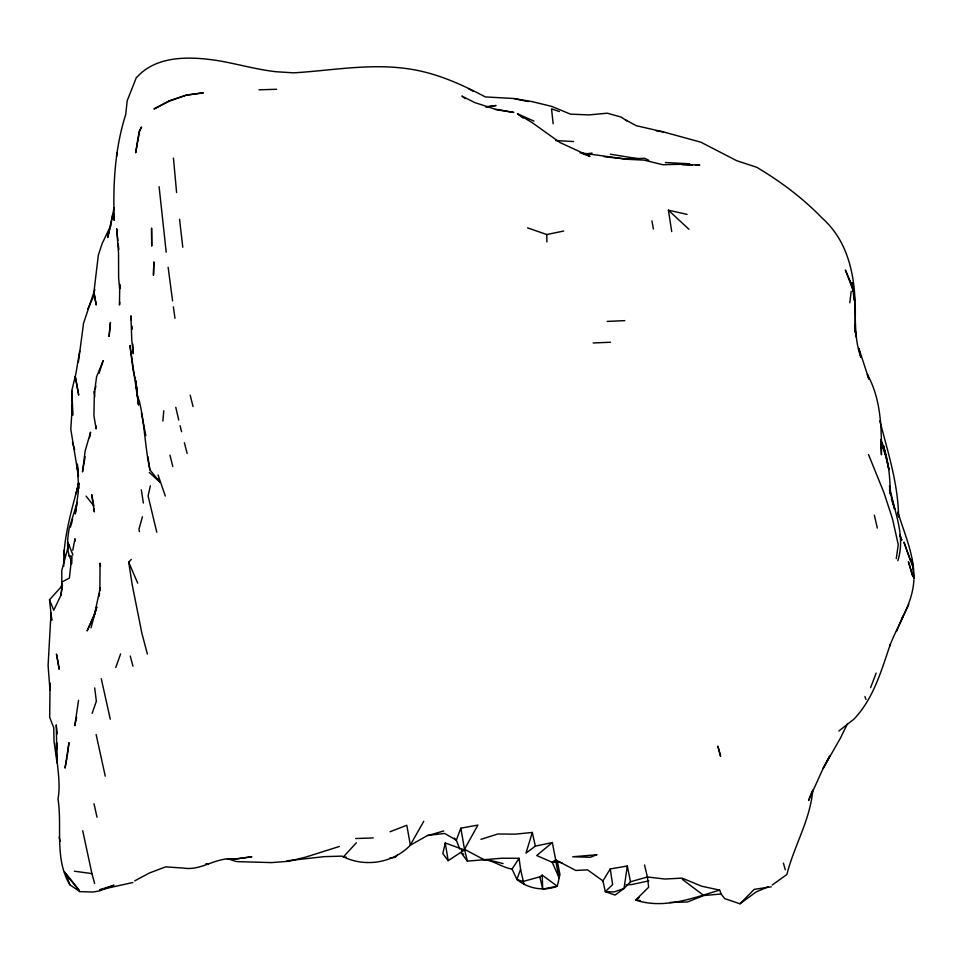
<?xml version="1.0" encoding="UTF-8"?>
<svg xmlns="http://www.w3.org/2000/svg" width="962" height="962" viewBox="0 0 962 962"><rect width="100%" height="100%" fill="white"/><g stroke="black" fill="none" stroke-linecap="round" stroke-linejoin="round"><path stroke-width="1.44" d="M114.274 213.432L114.25 220.43C112.891 184.872 114.803 148.713 125.697 114.61L127.176 100.782L136.4 77.417M94.396 393.205L96.573 376.827L103.187 360.582L99.05 373.388M854.003 299.928L852.669 284.788L854.388 298.088L854.04 295.731M71.477 560.906C66.113 551.479 67.376 538.864 69.168 528.523L77.164 502.404L75.276 513.9L78.295 491.907L78.487 483.201M74.916 541.45L74.964 538.72L72.787 550.264M63.769 566.281C63.023 538.023 71.597 510.666 78.559 483.597M854.785 331.998C856.877 291.835 854.34 246.729 822.137 218.073C802.825 198.1 780.579 181.469 756.781 167.316L736.603 160.666L700.877 142.196L663.491 131.926L636.279 125.709L625.997 120.142M79.714 350.974L75.806 374.158L71.789 390.668L72.415 404.148L70.791 429.184L78.379 475.986M99.856 889.694L113.937 885.196L99.447 890.92L92.857 892.039L79.87 891.63L69.817 884.763C54.233 858.465 62.386 827.524 58.009 798.881C61.448 780.23 55.375 761.483 56.566 742.64L57.047 763.094L54.016 741.257L53.752 727.717L49.663 717.231L50.084 683.08L49.976 689.994L48.1 665.56L50.998 613.131L51.72 620.31L49.507 599.783L62.518 585.365M96.308 426.142L96.128 428.848L93.915 415.632L94.408 390.788L94.769 396.765M57.275 743.891L56.794 749.554L56.253 724.879L57.263 733.765M162.879 421.079L163.768 410.822M78.547 700.288L74.759 725.697L76.623 717.387M116.486 156.926L116.943 152.814M913.888 580.05C912.649 604.04 897.907 624.122 889.718 646.043L890.319 644.384C881.3 670.586 873.604 698.58 853.931 719.155L838.9 731M78.367 362.385L83.574 323.136L93.903 292.292L98.34 255.122L102.116 243.602L110.654 225.854L114.033 207.624M119.793 302.296L119.468 305.014L119.757 284.355L119.649 288.985L118.639 277.982L118.542 253.234L116.739 228.776L117.845 240.656M849.795 302.814L851.178 291.402M99.182 596.248L99.531 593.47M99.88 590.692L100.036 563.191L100.529 566.125M67.208 756.553L68.987 742.664L65.031 768.109L66.931 757.996M896.283 558.585L898.255 544.66L892.411 518.482L883.958 492.724L868.53 454.581M49.507 599.783L53.74 610.245L60.81 595.466L62.097 586.543M602.909 880.879L610.245 868.926L627.308 866.016L624.025 888.479L615.019 895.069L605.29 891.642L602.909 880.879L587.578 869.876L575.745 870.442L555.675 859.872L552.344 842.556L535.341 846.127L525.986 853.126L532.311 832.455L515.151 834.162L497.823 833.982L480.964 839.345M897.835 560.726C906.06 535.088 893.59 510.714 889.525 485.798L890.283 494.071C890.042 475.625 888.347 456.746 880.879 439.742M60.81 595.466L62.037 588.251M85.149 456.685L82.491 471.909L85.149 450.962L90.572 432.203L89.574 437.806M61.123 587.638L62.001 583.212M95.262 388.973L95.839 386.159M552.344 842.556L536.712 855.531L552.236 862.277L555.675 859.872L557.347 861.471L559.956 874.554L557.299 886.182C543.819 891.582 527.922 888.623 516.895 879.436L512.073 869.083C501.382 867.399 492.965 859.727 481.914 859.463M812.818 789.946C810.269 819.84 794.143 845.718 786.868 874.506L772.221 885.004M112.819 213.841L107.684 237.53L110.654 225.854M100.228 587.914L94.661 613.624L87.109 630.904L94.023 615.896L96.609 607.262L91.005 627.837M150.361 485.846L148.1 495.935L156.758 532.202M445.262 842.977L442.809 853.619L448.172 860.677L464.43 849.963L445.262 842.977L448.172 860.677M94.156 292.22L94.817 289.43M78.728 482.936L76.046 493.831L78.547 484.223M71.441 523.52L72.583 519.179M70.515 526.984L71.549 523.087M68.747 544.588L61.772 570.538L61.845 589.237M142.436 516.774L138.949 529.208L139.394 531.613M93.963 615.776L96.789 607.058M92.16 713.323L96.356 701.226L94.697 687.914M115.765 667.508L120.599 653.944M463.804 854.304L461.279 852.909L467.376 861.122L501.755 858.224L519.071 858.296L520.574 869.335L516.895 879.436L522.907 881.517L539.814 876.827L542.207 875.155L557.299 886.182L542.784 889.08M812.108 791.185L808.621 800.468L821.933 771.031L829.677 756.144L823.075 768.434L840.319 738.335L847.558 723.532M467.376 861.122L464.502 849.266L477.898 825.083L460.846 828.174L456.325 840.151L459.8 849.085M870.61 687.626L876.141 673.099M901.526 619.275L908.789 604.461M896.512 631.3L902.993 616.221M87.867 308.838L94.372 294.637L93.903 292.292L96.236 305.002L94.372 294.637M423.785 821.259L409.98 845.598C392.448 863.491 364.057 867.604 341.919 856.132L324.314 856.637L286.88 860.822M512.073 869.083L519.071 858.296M136.808 77.357C156.674 55.002 190.801 56.409 217.965 60.642C237.494 63.937 256.517 69.565 276.262 71.753L293.711 72.847C332.191 70.503 370.851 63.023 409.415 68.999C436.207 72.98 461.58 84.271 485.281 96.921L513.744 98.509L532.311 101.659L551.875 106.445L570.466 114.153L589.081 114.899L607.25 113.203L621.163 117.087L626.695 120.803M356.373 842.748L343.434 856.865L346.224 857.142M147.378 653.992L141.907 633.393L132.167 584.535L128.716 562.181L131.277 559.427M397.282 855.206L395.346 857.274L389.646 858.188M768.193 886.748L756.084 891.978L739.97 903.787L724.699 898.604L721.103 893.987L719.636 890.103L701.611 886.194L682.13 878.126L664.898 879.027L647.402 876.983L630.507 881.769L624.025 888.479L614.069 891.942L605.29 891.642L612.638 884.583L610.245 868.926M739.97 903.787L754.196 889.369L771.283 886.796M639.045 897.558L635.666 900.095C664.02 909.379 692.604 898.207 719.636 890.103M62.963 581.517L69.396 578.006L71.693 557.359L71.501 564.069L71.465 560.449M134.728 880.879L149.278 873.063L165.596 866.87L183.598 868.085C201.96 871.043 216.234 856.457 234.704 859.054L251.9 856.757L234.74 859.162L227.525 859.162M390.055 831.745L406.806 825.252L410.365 845.189L426.887 835.858L443.771 830.952M461.724 850.925L464.43 849.963L461.544 849.638M339.382 846.464L305.663 857.13L288.708 861.291L271.512 862.601L236.808 861.615M132.864 882.503L99.856 889.85M648.797 880.879L631.902 884.523L626.058 884.799M527.549 227.85L546.789 234.548L563.708 231.024M486.099 107.203L496.055 105.519L485.954 106.734M636.002 159.199L638.708 158.826L610.329 154.197M427.381 835.425L444.648 833.441L456.325 840.151L454.292 838.094M584.968 153.908L592.039 153.138M721.103 893.987L703.739 895.55L687.481 901.983L669.865 902.44M607.214 321.416L624.759 320.635M205.868 863.804L208.526 863.696M593.169 342.977L610.413 342.244M355.651 838.539L373.232 837.938M259.006 89.815L276.599 89.274M227.513 859.102L234.788 859.246M604.268 156.722L624.278 158.862L644.744 158.333L648.737 160.305M559.054 877.729L555.976 862.277L552.236 862.277L559.054 877.729L558.946 875.372M682.046 164.73L692.436 164.995M695.406 165.067L699.867 165.175L681.721 164.274L662.758 164.718L643.999 160.125L626.082 159.235M689.634 163.793L665.379 162.518M555.627 140.572L573.568 141.558M640.091 900.408L635.666 900.095L648.677 887.192L647.402 876.983L644.528 864.982M68.663 555.783L72.258 556.168M624.278 158.862L580.074 152.754L589.983 156.385L560.016 142.556L532.263 122.703L517.544 113.817L533.97 121.128M74.411 871.211L91.931 873.604L94.625 883.441M495.418 109.572L513.792 112.434L494.612 109.007L474.903 102.633L461.88 96.056L465.259 98.629M656.18 130.784L663.491 131.926M514.742 98.809L528.487 101.575M671.716 231.577L668.422 210.197L687.096 214.394M487.361 859.667L503.102 863.563M557.347 861.471L562.121 863.01M227.537 858.633L235.967 861.459M559.379 111.544L551.527 108.826L553.162 123.773M484.595 860.016L464.502 849.266L460.846 828.174M468.47 88.588L473.136 91.234M682.335 879.352L702.717 894.696M517.544 113.817L523.124 118.085M149.278 472.438L159.692 481.854L158.357 479.172M668.422 210.197L688.912 229.269M79.112 889.934L64.49 872.077L79.87 891.63M139.057 399.879C144.685 422.967 144.889 446.765 149.928 469.925L159.692 481.854M86.051 496.079L93.855 505.94L91.691 494.6L94.324 511.892L94.084 508.91M900.143 536.207L901.827 540.115L899.951 534.992M128.716 562.181L137.686 583.116M67.917 542.327L72.896 554.894M524.037 884.571L520.574 869.335M910.317 560.052L903.955 542.171L912.301 565.512M864.946 696.536L865.968 699.434M158.057 474.951L165.296 496.031M67.099 876.839L69.817 884.763M891.389 499.013L894.72 509.319L889.489 489.814M880.615 439.586L885.99 456.445L888.936 469.528L883.453 445.707L885.99 456.445L880.771 440.897M72.451 442.496L74.651 449.675M783.417 863.118L785.293 869.852M879.893 420.875C887.734 451.707 897.702 482.275 898.508 514.381L898.773 517.123M130.243 656.024L132.96 666.221M184.379 442.724L187.145 453.403M91.931 873.604L82.708 830.735M105.255 776.178L96.14 734.571M190.211 395.214L193.037 406.577M180.086 425.685L181.577 431.71M169.973 455.182L172.799 466.57M539.814 876.827L542.724 889.201L542.207 875.155M175.781 407.299L178.728 420.009M135.053 378.499L133.033 369.781L129.966 345.526L138.588 404.786L135.57 380.531L137.362 393.819L136.388 385.594M874.362 515.199L877.308 528.042M860.786 357.118L858.85 348.388L868.902 379.124L867.351 374.458C881.048 399.134 881.529 427.356 881.457 454.798L880.687 443.759M101.25 678.643L110.281 719.179M94.011 803.763L97.006 817.207M532.311 832.455L535.341 846.127M912.12 559.535L913.9 578.835C914.513 555.447 904.4 533.898 897.895 512.061L898.448 516.498M59.151 837.036L60.077 841.413M860.87 357.263C851.947 332.972 858.008 307.082 851.875 282.503L853.318 291.33M627.308 866.016L630.507 881.769M145.791 435.594L141.45 413.071M854.629 325.505L856.24 337.049M651.947 220.863L653.414 229.016M147.871 456.685L149.928 469.925M141.318 489.79L143.374 503.03M168.134 267.244L172.583 300.878M173.388 306.866L174.976 318.278M77.73 470.562L78.451 476.034M135.57 380.531L138.588 404.786M555.675 859.872L555.976 862.277M182.78 247.21L179.557 219.288M118.158 243.626L118.855 249.555M77.2 466.462L78.379 476.455M166.198 252.188L159.103 186.7M131.397 320.238L130.916 315.789L131.806 340.404L133.273 353.751L132.744 344.059M132.022 326.166L132.347 329.136M64.057 550.216L64.658 556.144M78.331 474.422L77.309 464.033L78.656 488.564L78.644 482.984M173.449 158.117L176.599 192.544M854.713 328.619L854.857 331.505M71.789 390.668L72.655 415.283L72.415 404.148M546.789 234.548L546.897 241.907M854.737 325.204L854.821 330.76M153.848 262.145L153.475 275.156L153.848 262.145M110.426 322.547L109.091 336.363L110.426 322.547M137.891 138.841L135.666 152.814L139.622 130.916L141.558 127.044L139.189 131.529L137.891 138.841M169.336 100.782L153.92 108.983L169.817 100.938L186.231 95.214L203.403 92.797L186.159 95.106L169.336 100.782M596.789 854.737L590.271 857.262L572.727 856.781L596.789 854.737M849.831 280.447L845.394 270.021L854.22 293.29L849.831 280.447M909.09 563.648L908.332 561.712L912.878 576.599L909.09 563.648M720.586 756.204L717.868 746.223L720.574 756.204M57.924 661.483L56.457 654.028L59.187 669.287L57.924 661.483M78.644 394.877L75.289 376.479L78.644 394.877M151.719 245.875L151.575 228.355L151.719 245.875"/></g></svg>
